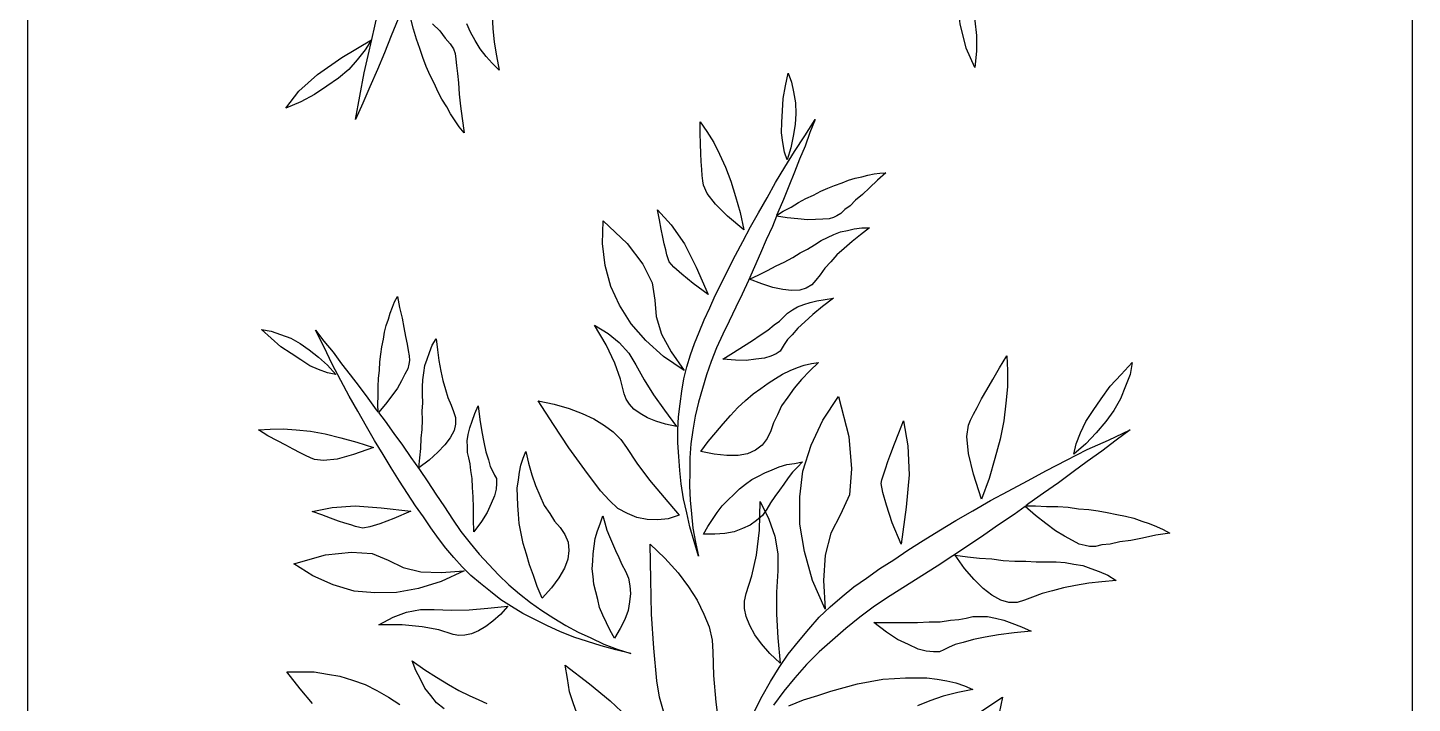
# Model space of a CAD drawing. Header units: millimetres. Extents: x 17 to 218440, y 21 to 53693.
# Drawn here: x 40707.7 to 41007.7, y 12538.3 to 12684.7 of the extents above; entities that cross this region are included whole.
import ezdxf

# ---------------------------------------------------------------- set-up
doc = ezdxf.new("R2010")
doc.units = ezdxf.units.MM
doc.header["$MEASUREMENT"] = 0
doc.layers.add('Plants', color=92, linetype='Continuous')

# ---------------------------------------------------------------- blocks, each defined once
blk = doc.blocks.new('1')
at = {"layer": 'Plants', "linetype": 'Continuous'}
for points in [[(3410.48, 15209.65), (3412.24, 15207.25), (3414.48, 15203.89), (3416.72, 15200.69), (3418.96, 15197.33), (3421.2, 15193.97), (3423.44, 15190.61), (3425.52, 15187.25), (3427.76, 15183.73), (3429.84, 15180.37), (3432.08, 15177.01), (3434.48, 15173.81), (3436.88, 15170.77), (3439.44, 15167.89), (3442, 15165.01), (3444.72, 15162.29), (3447.6, 15159.73), (3450.48, 15157.33), (3453.52, 15155.09)], [(3454.96, 15150.93), (3451.6, 15152.69), (3448.4, 15154.45), (3445.36, 15156.37), (3442.48, 15158.29), (3439.76, 15160.53), (3437.04, 15162.77), (3434.48, 15165.01), (3432.24, 15167.41), (3430, 15169.97), (3427.92, 15172.53), (3426, 15175.25), (3423.92, 15178.13), (3422, 15181.17), (3419.92, 15184.21), (3417.84, 15187.57), (3415.76, 15190.93), (3413.52, 15194.61), (3411.44, 15198.29), (3409.2, 15202.13), (3407.12, 15205.97), (3404.88, 15210.13), (3402.64, 15214.29), (3400.4, 15218.61), (3398.16, 15223.09), (3396.08, 15227.73), (3393.84, 15232.37), (3396.08, 15229.33), (3398.48, 15226.29), (3400.72, 15223.09), (3402.96, 15220.05), (3405.36, 15216.85), (3407.6, 15213.65), (3409.84, 15210.45), (3410.32, 15209.81), (3410.32, 15211.89), (3410.48, 15214.29), (3410.48, 15216.69), (3410.64, 15218.93), (3410.96, 15221.17), (3411.12, 15223.41), (3411.44, 15225.49), (3411.76, 15227.41), (3412.24, 15229.49), (3412.56, 15231.41), (3413.04, 15233.17), (3413.68, 15234.93), (3414.16, 15236.53), (3414.8, 15238.13), (3415.44, 15239.57), (3416.24, 15241.01), (3416.72, 15237.97), (3417.36, 15235.09), (3417.84, 15232.53), (3418.16, 15230.13), (3418.64, 15228.05), (3418.8, 15226.29), (3419.12, 15224.85), (3419.12, 15223.57), (3418.96, 15222.61), (3418.64, 15221.33), (3417.84, 15219.89), (3416.88, 15218.13), (3415.76, 15216.21), (3414.16, 15214.13), (3412.4, 15211.89), (3410.48, 15209.65)], [(3379.28, 15232.85), (3381.84, 15232.37), (3384.4, 15231.41), (3387.12, 15230.29), (3389.68, 15228.85), (3392.08, 15227.09), (3394.48, 15225.01), (3396.88, 15222.77), (3399.12, 15220.21), (3396.88, 15220.69), (3394.48, 15221.65), (3392.08, 15222.77), (3389.68, 15224.37), (3387.12, 15226.13), (3384.4, 15228.05), (3381.84, 15230.45), (3379.28, 15232.85)], [(3421.04, 15194.45), (3421.36, 15197.17), (3421.68, 15199.73), (3421.84, 15202.45), (3422.16, 15204.85), (3422.32, 15207.41), (3422.32, 15209.81), (3422.48, 15212.05), (3422.48, 15214.29), (3422.48, 15216.37), (3422.64, 15218.29), (3422.96, 15220.21), (3423.28, 15222.13), (3423.92, 15223.89), (3424.56, 15225.65), (3425.36, 15227.57), (3426.48, 15229.33), (3426.8, 15226.29), (3427.12, 15223.41), (3427.6, 15220.53), (3428.08, 15217.97), (3428.72, 15215.57), (3429.36, 15213.33), (3430.16, 15211.25), (3430.8, 15209.49), (3431.28, 15207.89), (3431.28, 15206.13), (3430.8, 15204.37), (3429.68, 15202.45), (3428.24, 15200.53), (3426.32, 15198.61), (3423.92, 15196.53), (3421.04, 15194.45)], [(3435.6, 15176.85), (3435.6, 15176.85), (3435.6, 15180.21), (3435.6, 15183.41), (3435.6, 15186.29), (3435.44, 15188.85), (3435.44, 15191.25), (3435.12, 15193.49), (3434.96, 15195.25), (3434.64, 15196.85), (3434.32, 15198.29), (3434.32, 15199.89), (3434.32, 15201.49), (3434.64, 15203.25), (3435.12, 15205.01), (3435.76, 15206.77), (3436.56, 15208.85), (3437.52, 15210.93), (3437.84, 15207.25), (3438.32, 15203.89), (3438.8, 15201.01), (3439.28, 15198.45), (3439.92, 15196.21), (3440.4, 15194.45), (3441.04, 15193.01), (3441.52, 15192.05), (3442, 15191.09), (3442, 15189.81), (3441.84, 15188.21), (3441.36, 15186.45), (3440.4, 15184.37), (3439.28, 15181.97), (3437.68, 15179.57), (3435.6, 15176.85)], [(3408.88, 15200.21), (3403.44, 15198.45), (3398.96, 15197.33), (3395.28, 15197.01), (3392.88, 15197.33), (3391.76, 15197.81), (3390.48, 15198.45), (3389.04, 15199.25), (3387.12, 15200.21), (3385.2, 15201.33), (3382.96, 15202.61), (3380.4, 15204.05), (3377.84, 15205.65), (3381.04, 15205.81), (3384.56, 15205.81), (3388.08, 15205.49), (3391.92, 15205.01), (3395.92, 15204.21), (3400.08, 15203.09), (3404.4, 15201.81), (3408.88, 15200.21)], [(3455.19, 15199.59), (3451.82, 15204.73), (3455.28, 15204.03)], [(3291.95, 15194.45), (3294.19, 15195.73), (3296.75, 15196.85), (3299.31, 15197.81), (3302.19, 15198.45), (3305.23, 15198.77), (3308.43, 15199.09), (3311.79, 15199.09), (3315.31, 15198.77), (3311.15, 15196.85), (3305.87, 15195.57), (3299.47, 15194.77), (3291.95, 15194.45), (3291.95, 15194.45)], [(3453.68, 15158.45), (3452.4, 15161.65), (3451.44, 15164.69), (3450.48, 15167.57), (3449.68, 15170.45), (3448.88, 15173.33), (3448.4, 15176.05), (3447.92, 15178.77), (3447.76, 15181.33), (3447.6, 15183.73), (3447.6, 15186.13), (3447.6, 15188.37), (3447.92, 15190.61), (3448.24, 15192.69), (3448.72, 15194.61), (3449.36, 15196.53), (3450.16, 15198.29), (3450.8, 15195.09), (3451.6, 15191.89), (3452.56, 15189.01), (3453.68, 15186.29)], [(3418.64, 15182.77), (3414, 15180.85), (3410.16, 15179.57), (3407.44, 15178.77), (3405.52, 15178.45), (3404.72, 15178.61), (3403.6, 15178.93), (3402.32, 15179.41), (3400.72, 15179.89), (3398.96, 15180.53), (3396.88, 15181.33), (3394.48, 15182.29), (3391.92, 15183.25), (3397.36, 15184.21), (3403.6, 15184.53), (3410.64, 15183.89), (3418.64, 15182.77)], [(3347.57, 15155.76), (3349.78, 15154.88), (3352.72, 15153.55), (3355.6, 15152.33), (3358.54, 15151), (3361.49, 15149.68), (3364.43, 15148.35), (3367.27, 15146.95), (3370.28, 15145.51), (3373.12, 15144.12), (3376.06, 15142.79), (3379.05, 15141.64), (3381.97, 15140.59), (3384.92, 15139.72), (3387.88, 15138.86), (3390.88, 15138.17), (3393.92, 15137.65), (3396.89, 15137.24), (3399.9, 15137.01), (3402.96, 15136.96), (3406.01, 15136.91), (3409.1, 15137.03), (3412.06, 15137.37), (3415.19, 15137.67), (3418.19, 15138.19), (3421.23, 15138.88), (3418.04, 15137.94), (3414.86, 15137.01), (3411.82, 15136.31), (3408.78, 15135.62), (3405.6, 15135.14), (3402.64, 15134.8), (3399.62, 15134.57), (3396.7, 15134.41), (3393.83, 15134.42), (3391.06, 15134.5), (3388.26, 15134.87), (3385.47, 15135.23), (3382.78, 15135.67), (3380.24, 15136.34), (3377.64, 15137.13), (3375.14, 15137.98), (3372.69, 15139.01), (3370.05, 15140.09), (3367.46, 15141.33), (3364.76, 15142.51), (3361.92, 15143.91), (3359.09, 15145.31), (3356.01, 15146.85), (3353.04, 15148.47), (3349.89, 15150.12), (3346.85, 15151.84), (3343.56, 15153.71), (3340.28, 15155.58), (3336.93, 15157.56), (3333.51, 15159.65), (3330.13, 15161.92), (3326.64, 15164.11), (3329.45, 15163), (3332.37, 15161.96), (3335.24, 15160.74), (3338.05, 15159.63), (3341.04, 15158.47), (3343.92, 15157.25), (3346.79, 15156.03), (3347.39, 15155.8), (3346.51, 15157.21), (3345.6, 15158.91), (3344.58, 15160.54), (3343.74, 15162.13), (3343, 15163.78), (3342.16, 15165.37), (3341.5, 15166.91), (3340.9, 15168.35), (3340.34, 15169.97), (3339.75, 15171.4), (3339.33, 15172.8), (3339.01, 15174.27), (3338.66, 15175.56), (3338.41, 15176.91), (3338.24, 15178.16), (3338.17, 15179.48), (3339.79, 15177.62), (3341.44, 15175.94), (3342.85, 15174.4), (3344.09, 15172.91), (3345.3, 15171.71), (3346.15, 15170.58), (3346.98, 15169.74), (3347.52, 15168.87), (3347.82, 15168.15), (3348.15, 15167.15), (3348.21, 15165.83), (3348.31, 15164.23), (3348.36, 15162.45), (3348.16, 15160.36), (3347.92, 15158.1), (3347.57, 15155.76)], [(3361.18, 15149.93), (3360.24, 15151.91), (3359.37, 15153.79), (3358.33, 15155.7), (3357.52, 15157.46), (3356.55, 15159.27), (3355.53, 15160.89), (3354.69, 15162.48), (3353.74, 15164), (3352.85, 15165.41), (3352.15, 15166.78), (3351.55, 15168.22), (3350.95, 15169.66), (3350.64, 15171.12), (3350.33, 15172.59), (3350.06, 15174.23), (3350.07, 15175.9), (3351.58, 15173.97), (3353.02, 15172.16), (3354.56, 15170.41), (3355.97, 15168.87), (3357.43, 15167.52), (3358.81, 15166.27), (3360.24, 15165.2), (3361.42, 15164.27), (3362.42, 15163.39), (3363.17, 15162.2), (3363.59, 15160.8), (3363.64, 15159.02), (3363.48, 15157.11), (3362.99, 15154.99), (3362.25, 15152.57), (3361.18, 15149.93)], [(3432.72, 15166.29), (3426.48, 15163.57), (3420.24, 15161.81), (3414.32, 15160.85), (3408.4, 15160.85), (3402.8, 15161.49), (3397.2, 15163.25), (3391.76, 15165.81), (3386.64, 15169.17), (3395.28, 15171.41), (3402.32, 15172.05), (3407.92, 15171.57), (3412.24, 15169.65), (3416.24, 15167.57), (3421.04, 15166.29), (3426.48, 15165.97), (3432.72, 15166.29)], [(3378.52, 15144.17), (3378.52, 15144.17), (3377.09, 15146.45), (3375.74, 15148.62), (3374.51, 15150.57), (3373.32, 15152.24), (3372.3, 15153.87), (3371.13, 15155.25), (3370.28, 15156.38), (3369.38, 15157.33), (3368.56, 15158.17), (3367.88, 15159.26), (3367.2, 15160.34), (3366.67, 15161.67), (3366.25, 15163.07), (3365.93, 15164.53), (3365.59, 15166.28), (3365.36, 15168.1), (3367.14, 15165.74), (3368.89, 15163.67), (3370.44, 15161.92), (3371.85, 15160.38), (3373.24, 15159.14), (3374.31, 15158.15), (3375.35, 15157.44), (3376.09, 15156.99), (3376.82, 15156.55), (3377.36, 15155.68), (3377.93, 15154.52), (3378.35, 15153.13), (3378.58, 15151.31), (3378.84, 15149.21), (3378.78, 15146.9), (3378.52, 15144.17)], [(3398.59, 15139.36), (3398.59, 15139.36), (3396.36, 15140.99), (3394.42, 15142.64), (3392.55, 15144.19), (3390.78, 15145.8), (3389.02, 15147.42), (3387.54, 15149.06), (3386.06, 15150.7), (3384.87, 15152.37), (3383.74, 15153.93), (3382.72, 15155.56), (3381.77, 15157.08), (3381.04, 15158.73), (3380.37, 15160.28), (3379.88, 15161.78), (3379.5, 15163.36), (3379.3, 15164.89), (3381.09, 15162.99), (3382.99, 15161.16), (3384.86, 15159.61), (3386.78, 15158.24), (3388.69, 15156.87), (3390.62, 15155.97), (3392.37, 15155.1), (3394.09, 15154.52), (3395.77, 15153.76), (3397.2, 15152.68), (3398.26, 15151.23), (3399.06, 15149.47), (3399.43, 15147.43), (3399.43, 15145.02), (3399.17, 15142.29), (3398.59, 15139.36)], [(3316.56, 15158.26), (3318.5, 15159.02), (3320.65, 15159.46), (3322.97, 15159.85), (3325.31, 15159.96), (3327.69, 15159.79), (3330.2, 15159.39), (3332.78, 15158.89), (3335.38, 15158.11), (3333.66, 15157.48), (3331.62, 15157.12), (3329.52, 15156.86), (3327.21, 15156.92), (3324.73, 15157.03), (3322.07, 15157.18), (3319.32, 15157.72), (3316.56, 15158.26)], [(3416.47, 15139.98), (3416.47, 15139.98), (3414.83, 15140.91), (3413.29, 15141.92), (3411.76, 15142.92), (3410.34, 15143.99), (3409.06, 15145.31), (3407.85, 15146.51), (3406.64, 15147.72), (3405.65, 15149.06), (3404.66, 15150.41), (3403.89, 15151.89), (3403.18, 15153.26), (3402.52, 15154.8), (3401.85, 15156.35), (3401.4, 15158.03), (3401.13, 15159.67), (3400.79, 15161.42), (3401.93, 15160.33), (3403.07, 15159.23), (3404.25, 15158.3), (3405.61, 15157.34), (3406.97, 15156.38), (3408.32, 15155.42), (3409.68, 15154.45), (3411.08, 15153.67), (3412.44, 15152.7), (3413.53, 15151.43), (3414.53, 15150.09), (3415.26, 15148.43), (3415.95, 15146.6), (3416.32, 15144.56), (3416.47, 15142.39), (3416.47, 15139.98)], [(3444.4, 15156.53), (3442.32, 15154.29), (3440.24, 15152.53), (3438.32, 15151.09), (3436.24, 15149.97), (3434.32, 15149.17), (3432.56, 15148.85), (3430.96, 15148.85), (3429.36, 15149.17), (3425.52, 15150.45), (3421.04, 15151.41), (3415.6, 15152.05), (3409.36, 15152.21), (3413.2, 15154.13), (3416.88, 15155.41), (3420.72, 15156.05), (3424.4, 15156.05), (3429.04, 15155.73), (3433.84, 15155.73), (3438.96, 15156.05), (3444.4, 15156.53)], [(3350.49, 15148.68), (3347.54, 15145.18), (3344.98, 15142.52), (3342.62, 15140.74), (3340.85, 15139.94), (3339.89, 15139.79), (3338.75, 15139.68), (3337.44, 15139.61), (3335.73, 15139.45), (3333.95, 15139.4), (3331.89, 15139.31), (3329.54, 15139.2), (3327.12, 15139.2), (3329.23, 15140.67), (3331.61, 15142.16), (3334.14, 15143.44), (3336.95, 15144.74), (3340, 15145.9), (3343.29, 15146.9), (3346.77, 15147.87), (3350.49, 15148.68)], [(3454.8, 15131.25), (3451.76, 15130.45), (3448.24, 15129.81), (3441.2, 15129.17), (3433.84, 15128.69), (3426.32, 15128.53), (3418.64, 15128.37), (3421.68, 15131.57), (3424.88, 15134.45), (3427.92, 15136.69), (3430.8, 15138.61), (3433.84, 15140.05), (3436.56, 15141.17), (3439.44, 15141.81), (3442, 15141.97), (3447.12, 15142.13), (3452.88, 15142.61), (3458.96, 15143.41)], [(3364.5, 15140.99), (3362.17, 15137.72), (3360.11, 15135.23), (3358.6, 15133.53), (3357.44, 15132.5), (3356.83, 15132.27), (3355.93, 15132.01), (3354.86, 15131.79), (3353.57, 15131.44), (3352.11, 15131.13), (3350.36, 15130.79), (3348.32, 15130.42), (3346.18, 15129.98), (3349.46, 15132.94), (3353.56, 15135.81), (3358.6, 15138.36), (3364.5, 15140.99)], [(3381.04, 15135.79), (3377.97, 15131.3), (3374.48, 15127.46), (3370.87, 15124.29), (3366.86, 15121.78), (3362.79, 15119.84), (3358.24, 15118.66), (3353.47, 15118.09), (3348.57, 15118.19), (3353.48, 15123.38), (3357.98, 15126.8), (3361.98, 15128.85), (3365.73, 15129.38), (3369.32, 15129.67), (3373.12, 15130.83), (3376.95, 15132.92), (3381.04, 15135.79)], [(3393.11, 15134.12), (3392.65, 15131.72), (3391.98, 15129.64), (3391.29, 15127.85), (3390.35, 15126.21), (3389.39, 15124.85), (3388.33, 15123.89), (3387.25, 15123.21), (3386.03, 15122.75), (3382.88, 15121.99), (3379.43, 15120.74), (3375.47, 15118.87), (3371.17, 15116.33), (3372.96, 15119.26), (3374.92, 15121.69), (3377.25, 15123.75), (3379.75, 15125.31), (3383.03, 15127.06), (3386.28, 15129.1), (3389.62, 15131.49), (3393.11, 15134.12)], [(3412.37, 15134.7), (3413.12, 15132.3), (3413.34, 15130.02), (3413.27, 15127.71), (3412.85, 15125.49), (3412.01, 15123.45), (3410.88, 15121.39), (3409.16, 15119.56), (3407.05, 15117.63), (3402.54, 15114.21), (3397.75, 15110.76), (3392.72, 15107.46), (3387.58, 15104.1), (3388.28, 15107.56), (3389.23, 15110.87), (3390.35, 15113.67), (3391.48, 15116.2), (3392.94, 15118.47), (3394.31, 15120.38), (3395.99, 15122.03), (3397.66, 15123.23), (3401.06, 15125.51), (3404.76, 15128.28), (3408.55, 15131.4), (3412.37, 15134.7)], [(3455.28, 15112.53), (3453.04, 15111.73), (3450.64, 15110.93), (3447.76, 15110.45), (3444.88, 15109.97), (3448.88, 15115.25), (3452.56, 15119.73), (3456.08, 15123.41)], [(3326.61, 15064.57), (3321.57, 15065.51), (3316.53, 15066.45), (3311.78, 15067.53), (3307.02, 15068.62), (3302.49, 15069.64)], [(3304.81, 15073.79), (3308.5, 15072.31), (3312.19, 15070.84), (3315.74, 15069.29), (3319.51, 15067.67), (3323.06, 15066.12), (3326.61, 15064.57)], [(3390.13, 15069.56), (3392.02, 15071.01), (3394.67, 15072.85), (3397.19, 15074.7), (3399.84, 15076.55), (3402.49, 15078.4), (3405.14, 15080.25), (3407.79, 15081.97), (3410.57, 15083.82), (3413.22, 15085.54), (3415.87, 15087.39), (3418.39, 15089.36), (3420.78, 15091.34), (3423.04, 15093.43), (3425.3, 15095.53), (3427.43, 15097.75), (3429.43, 15100.1), (3431.3, 15102.44), (3433.04, 15104.91), (3434.65, 15107.51), (3436.26, 15110.1), (3437.74, 15112.82), (3438.96, 15115.54), (3440.31, 15118.38), (3441.4, 15121.22), (3442.36, 15124.19), (3441.53, 15120.97), (3440.7, 15117.75), (3439.74, 15114.79), (3438.78, 15111.82), (3437.56, 15108.85), (3436.34, 15106.13), (3434.99, 15103.42), (3433.64, 15100.83), (3432.15, 15098.36), (3430.67, 15096.03), (3428.92, 15093.81), (3427.18, 15091.6), (3425.43, 15089.51), (3423.55, 15087.68), (3421.54, 15085.85), (3419.53, 15084.14), (3417.38, 15082.56), (3415.12, 15080.84), (3412.72, 15079.26), (3410.32, 15077.54), (3407.67, 15075.82), (3405.02, 15074.1), (3402.11, 15072.25), (3399.2, 15070.52), (3396.17, 15068.66), (3393.14, 15066.93), (3389.85, 15065.07), (3386.56, 15063.21), (3383.14, 15061.34), (3379.6, 15059.47), (3375.92, 15057.73), (3372.25, 15055.86), (3374.64, 15057.7), (3377.03, 15059.68), (3379.55, 15061.52), (3381.94, 15063.37), (3384.46, 15065.34), (3386.98, 15067.19), (3389.51, 15069.03), (3390.01, 15069.43), (3388.35, 15069.39), (3386.42, 15069.48), (3384.5, 15069.44), (3382.71, 15069.53), (3380.91, 15069.74), (3379.12, 15069.83), (3377.45, 15070.05), (3375.91, 15070.28), (3374.24, 15070.63), (3372.7, 15070.85), (3371.28, 15071.2), (3369.86, 15071.69), (3368.57, 15072.04), (3367.28, 15072.53), (3366.12, 15073.01), (3364.95, 15073.63), (3367.38, 15074.07), (3369.67, 15074.63), (3371.71, 15075.05), (3373.62, 15075.35), (3375.28, 15075.77), (3376.68, 15075.93), (3377.83, 15076.21), (3378.85, 15076.23), (3379.62, 15076.12), (3380.65, 15075.88), (3381.82, 15075.27), (3383.24, 15074.53), (3384.8, 15073.67), (3386.49, 15072.42), (3388.31, 15071.05), (3390.13, 15069.56)], [(3438.98, 15120.66), (3438.98, 15120.66), (3437.33, 15119.73), (3435.68, 15118.92), (3434.04, 15118.12), (3432.39, 15117.44), (3430.6, 15117.02), (3428.95, 15116.6), (3427.29, 15116.18), (3425.63, 15116.02), (3423.97, 15115.86), (3422.31, 15115.95), (3420.77, 15116.04), (3419.1, 15116.27), (3417.43, 15116.49), (3415.75, 15116.96), (3414.2, 15117.57), (3412.53, 15118.17), (3414.05, 15118.59), (3415.58, 15119.01), (3416.98, 15119.55), (3418.5, 15120.22), (3420.02, 15120.89), (3421.55, 15121.57), (3423.07, 15122.24), (3424.46, 15123.04), (3425.98, 15123.71), (3427.64, 15124), (3429.3, 15124.16), (3431.1, 15123.95), (3433.02, 15123.6), (3434.96, 15122.88), (3436.9, 15121.89), (3438.98, 15120.66)], [(3430.35, 15104.98), (3430.35, 15104.98), (3427.81, 15103.9), (3425.4, 15103.08), (3423.11, 15102.27), (3420.82, 15101.58), (3418.53, 15100.89), (3416.36, 15100.46), (3414.19, 15100.03), (3412.15, 15099.86), (3410.23, 15099.69), (3408.31, 15099.65), (3406.52, 15099.61), (3404.72, 15099.83), (3403.06, 15100.05), (3401.51, 15100.4), (3399.97, 15100.88), (3398.54, 15101.49), (3401.09, 15102.05), (3403.64, 15102.75), (3405.93, 15103.57), (3408.08, 15104.51), (3410.24, 15105.45), (3412.01, 15106.64), (3413.65, 15107.7), (3415.03, 15108.88), (3416.54, 15109.94), (3418.19, 15110.61), (3419.98, 15110.78), (3421.91, 15110.56), (3423.84, 15109.84), (3425.92, 15108.6), (3428.13, 15106.98), (3430.35, 15104.98)], [(3454.32, 15083.73), (3453.04, 15082.13), (3451.44, 15080.85), (3449.84, 15079.57), (3447.92, 15078.61), (3446, 15077.65), (3443.92, 15076.85), (3445.84, 15079.57), (3447.44, 15082.13), (3449.04, 15084.69), (3450.32, 15086.93), (3451.44, 15089.17), (3452.4, 15091.25), (3453.2, 15093.01)], [(3432.04, 15097.59), (3433.87, 15095.97), (3435.31, 15094.33), (3436.5, 15092.82), (3437.43, 15091.18), (3438.1, 15089.66), (3438.39, 15088.25), (3438.41, 15086.97), (3438.19, 15085.69), (3437.23, 15082.6), (3436.54, 15079), (3436.12, 15074.63), (3436.1, 15069.64), (3434.49, 15072.68), (3433.41, 15075.6), (3432.83, 15078.66), (3432.77, 15081.6), (3432.94, 15085.32), (3432.86, 15089.16), (3432.52, 15093.25), (3432.04, 15097.59)], [(3304.25, 15094.17), (3306.9, 15094.31), (3309.82, 15094.61), (3312.81, 15095.12), (3315.95, 15095.71), (3314.42, 15094.16), (3312.95, 15092.83), (3311.27, 15091.57), (3309.51, 15090.45), (3307.67, 15089.47), (3305.9, 15088.7)], [(3415.94, 15090.21), (3415.94, 15090.21), (3413.25, 15090.15), (3410.69, 15090.1), (3408.39, 15090.05), (3406.35, 15089.88), (3404.43, 15089.83), (3402.64, 15089.54), (3401.23, 15089.38), (3399.96, 15089.1), (3398.81, 15088.82), (3397.53, 15088.79), (3396.25, 15088.76), (3394.84, 15088.99), (3393.43, 15089.34), (3392.01, 15089.83), (3390.33, 15090.43), (3388.65, 15091.16), (3391.59, 15091.48), (3394.27, 15091.92), (3396.56, 15092.36), (3398.6, 15092.78), (3400.38, 15093.33), (3401.78, 15093.75), (3402.92, 15094.28), (3403.68, 15094.68), (3404.44, 15095.08), (3405.47, 15095.11), (3406.75, 15095.01), (3408.16, 15094.65), (3409.84, 15093.92), (3411.78, 15093.06), (3413.73, 15091.83), (3415.94, 15090.21)], [(3305.89, 15081.26), (3307.42, 15082.8), (3308.97, 15083.99), (3310.23, 15085.03), (3311.28, 15085.77), (3312.34, 15086.16), (3313.56, 15086.26), (3314.91, 15086.44), (3316.63, 15086.63), (3318.7, 15086.83), (3321.12, 15087.04), (3323.69, 15087.33), (3326.4, 15087.69), (3329.47, 15088.06), (3328.21, 15087.02), (3326.88, 15086.13), (3325.4, 15085.16), (3323.85, 15084.33), (3322.23, 15083.28), (3320.68, 15082.45), (3318.77, 15081.61), (3317.07, 15080.71), (3315.16, 15079.87), (3313.18, 15079.17), (3311.19, 15078.47), (3309.21, 15077.77), (3307.01, 15077.14), (3304.81, 15076.51)], [(3424.44, 15088.08), (3426.72, 15083.14), (3428.23, 15078.18), (3429.1, 15073.46), (3429.2, 15068.73), (3428.79, 15064.24), (3427.47, 15059.73), (3425.52, 15055.33), (3422.92, 15051.18), (3420.98, 15058.05), (3420.35, 15063.67), (3420.64, 15068.16), (3422.1, 15071.65), (3423.69, 15074.88), (3424.63, 15078.74), (3424.8, 15083.1), (3424.44, 15088.08)], [(3453.2, 15055.25), (3450, 15052.53), (3446.32, 15049.65), (3446.32, 15052.69), (3446.32, 15055.57), (3446.8, 15058.45), (3447.28, 15061.17), (3448.08, 15063.89), (3449.04, 15066.61), (3450.32, 15069.17), (3451.76, 15071.73), (3453.36, 15074.13)], [(3402.11, 15078.26), (3399.93, 15078.47), (3397.88, 15078.68), (3395.7, 15078.77), (3393.77, 15078.98), (3391.72, 15079.07), (3389.8, 15079.02), (3388.01, 15079.11), (3386.22, 15079.08), (3384.56, 15079.04), (3383.02, 15079.14), (3381.48, 15079.36), (3379.93, 15079.58), (3378.52, 15080.06), (3377.1, 15080.55), (3375.55, 15081.15), (3374.12, 15082.02), (3376.55, 15082.33), (3378.85, 15082.63), (3381.14, 15083.06), (3383.18, 15083.49), (3385.09, 15084.04), (3386.87, 15084.59), (3388.52, 15085.27), (3389.92, 15085.81), (3391.19, 15086.22), (3392.6, 15086.25), (3394.01, 15085.9), (3395.57, 15085.04), (3397.13, 15083.92), (3398.69, 15082.41), (3400.4, 15080.53), (3402.11, 15078.26)], [(3411.49, 15076.54), (3413.11, 15072.86), (3414.2, 15069.81), (3414.89, 15067.65), (3415.17, 15066.12), (3415.06, 15065.48), (3414.82, 15064.58), (3414.46, 15063.55), (3414.1, 15062.26), (3413.62, 15060.84), (3413.02, 15059.16), (3412.29, 15057.23), (3411.57, 15055.16), (3410.71, 15059.5), (3410.34, 15064.48), (3410.74, 15070.12), (3411.49, 15076.54)], [(3309.33, 15068.04), (3311.52, 15066.67), (3313.71, 15064.94), (3315.76, 15063.13), (3317.69, 15060.89), (3319.4, 15058.36), (3321.19, 15055.69), (3322.78, 15052.73), (3324.15, 15049.47), (3320.5, 15052.24), (3316.88, 15056.29), (3313.16, 15061.56), (3309.33, 15068.04), (3309.33, 15068.04)], [(3397.71, 15068.44), (3399.21, 15064.12), (3400.19, 15060.55), (3400.5, 15057.62), (3400.29, 15055.69), (3399.92, 15054.79), (3399.43, 15053.75), (3398.82, 15052.59), (3398.08, 15051.03), (3397.22, 15049.48), (3396.23, 15047.67), (3395.13, 15045.59), (3393.89, 15043.52), (3393.71, 15046.08), (3393.65, 15048.89), (3393.84, 15051.71), (3394.16, 15054.79), (3394.73, 15058), (3395.56, 15061.35), (3396.51, 15064.83), (3397.71, 15068.44)], [(3372.11, 15044.21), (3372.45, 15046.26), (3373.18, 15048.33), (3374.02, 15050.52), (3375.13, 15052.59), (3376.5, 15054.54), (3378.12, 15056.5), (3379.87, 15058.46), (3381.88, 15060.29), (3381.54, 15058.49), (3380.81, 15056.56), (3379.96, 15054.62), (3378.72, 15052.67), (3377.35, 15050.59), (3375.86, 15048.38), (3373.99, 15046.3), (3372.11, 15044.21)]]:
    blk.add_lwpolyline(points, dxfattribs=at)

msp = doc.modelspace()

# ---------------------------------------------------------------- linework, layer by layer
msp.add_lwpolyline([(41007.71, 18338.99), (41007.71, 7776.37), (40707.71, 7776.37), (40707.71, 18338.99)], close=True)

# ---------------------------------------------------------------- block references
at = {"rotation": 270}
msp.add_blockref('1', (25714.19, 15991.46), dxfattribs=at)

doc.saveas('drawing.dxf')
